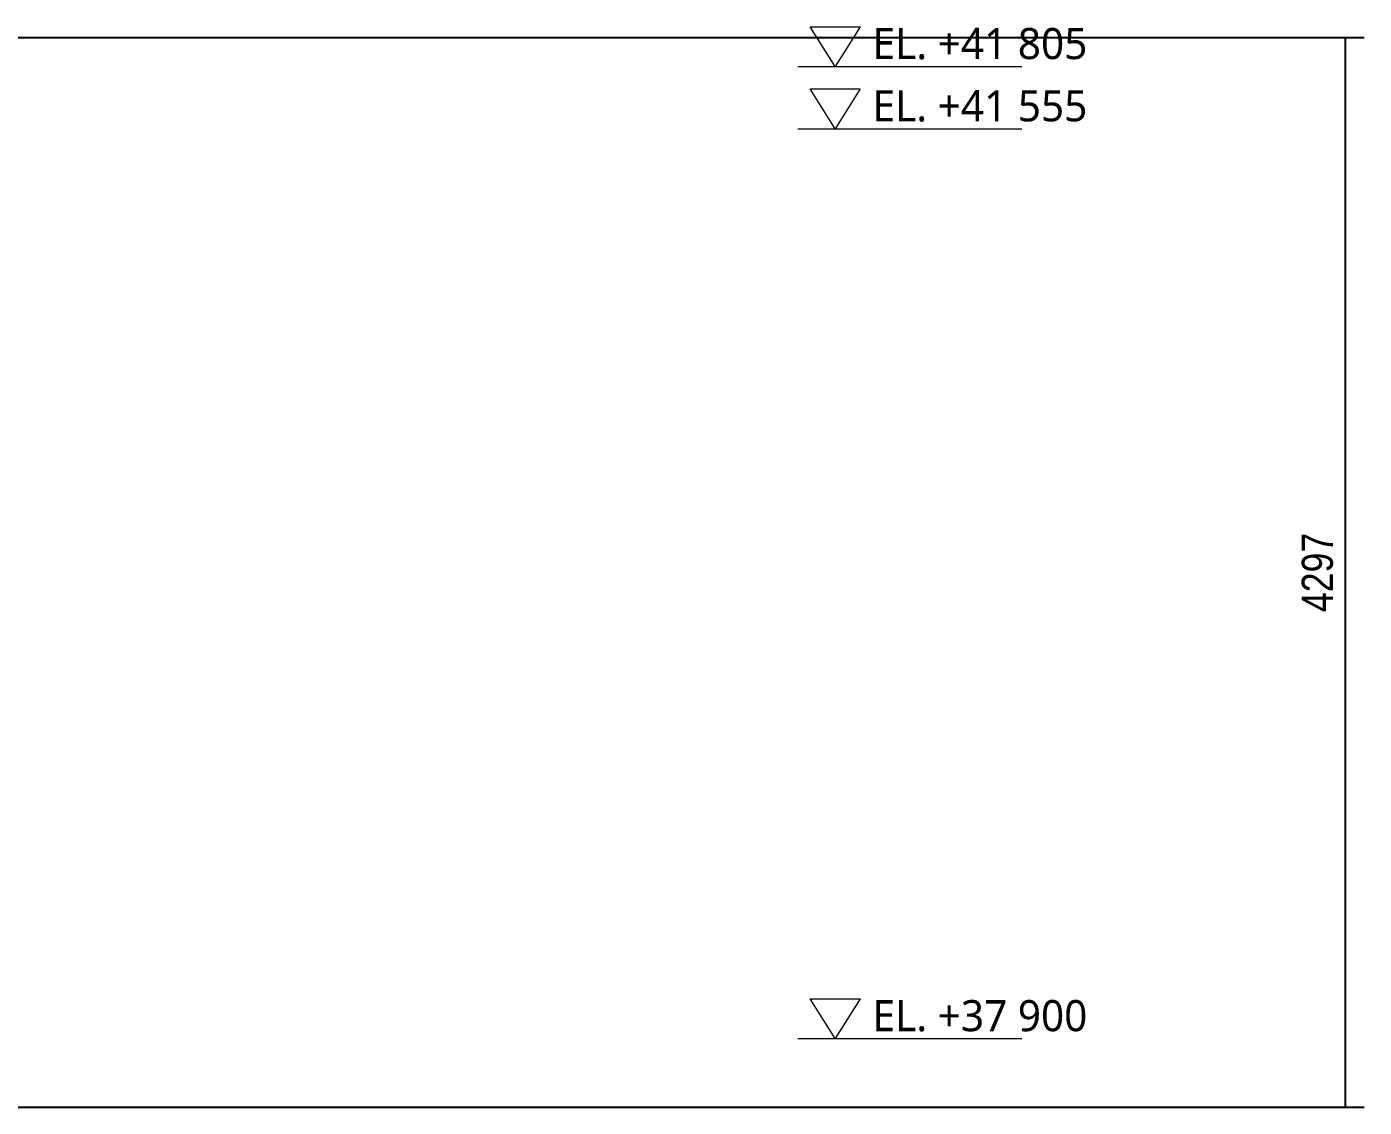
# Model space of a CAD drawing. Header units: millimetres. Extents: x -11795 to 47768, y 22971 to 65021.
# Drawn here: x 7777 to 13149, y 37624 to 41965 of the extents above; entities that cross this region are included whole.
import ezdxf

# ---------------------------------------------------------------- set-up
doc = ezdxf.new("R2010")
doc.units = ezdxf.units.MM
doc.layers.add('DIMENSIONS', color=3, linetype='Continuous', lineweight=18)
doc.layers.add('LEVELS', color=1, linetype='Continuous', lineweight=18)
doc.styles.add('OpenSans', font='OpenSans-Regular.ttf')
doc.styles.add('OpenSansCondensed-Light', font='OpenSansCondensed-Light.ttf')
doc.dimstyles.new('DIM_1_50', dxfattribs={"dimscale": 50, "dimtxt": 2.5, "dimasz": 2.5, "dimexe": 1.5, "dimexo": 1.5, "dimgap": 1, "dimtad": 1, "dimdec": 0, "dimzin": 12, "dimdsep": 46, "dimtxsty": 'OpenSansCondensed-Light', "dimtsz": 0.00125, "dimcen": 2.5, "dimclrd": 3, "dimclre": 3, "dimclrt": 3, "dimazin": 3, "dimtfac": 0.5, "dimtmove": 2, "dimatfit": 3})

msp = doc.modelspace()

# ---------------------------------------------------------------- linework, layer by layer
at = {"layer": 'LEVELS'}
for p, q in [((10874.2, 41805), (11774.2, 41805)), ((10874.2, 41555), (11774.2, 41555)), ((10874.2, 37900), (11774.2, 37900))]:
    msp.add_line(p, q, dxfattribs=at)
for points in [[(11024.2, 41805), (10924.2, 41965), (11124.2, 41965)], [(11024.2, 41555), (10924.2, 41715), (11124.2, 41715)], [(11024.2, 37900), (10924.2, 38060), (11124.2, 38060)]]:
    msp.add_lwpolyline(points, close=True, dxfattribs=at)

# ---------------------------------------------------------------- texts
at = {"layer": 'LEVELS', "style": 'OpenSans'}
for s, p in [('EL. +41 805', (11174.2, 41835)), ('EL. +41 555', (11174.2, 41585)), ('EL. +37 900', (11174.2, 37930))]:
    msp.add_text(s, height=125, dxfattribs=at).set_placement(p)

# ---------------------------------------------------------------- dimensions: what is measured, and where the dimension line sits
at = {"layer": 'DIMENSIONS'}
msp.add_linear_dim(base=(13074.2, 37624.5), p1=(6388.4, 37624.5), p2=(6388.4, 41921.4), angle=90, dimstyle='DIM_1_50', dxfattribs=at).render()

doc.saveas('drawing.dxf')
